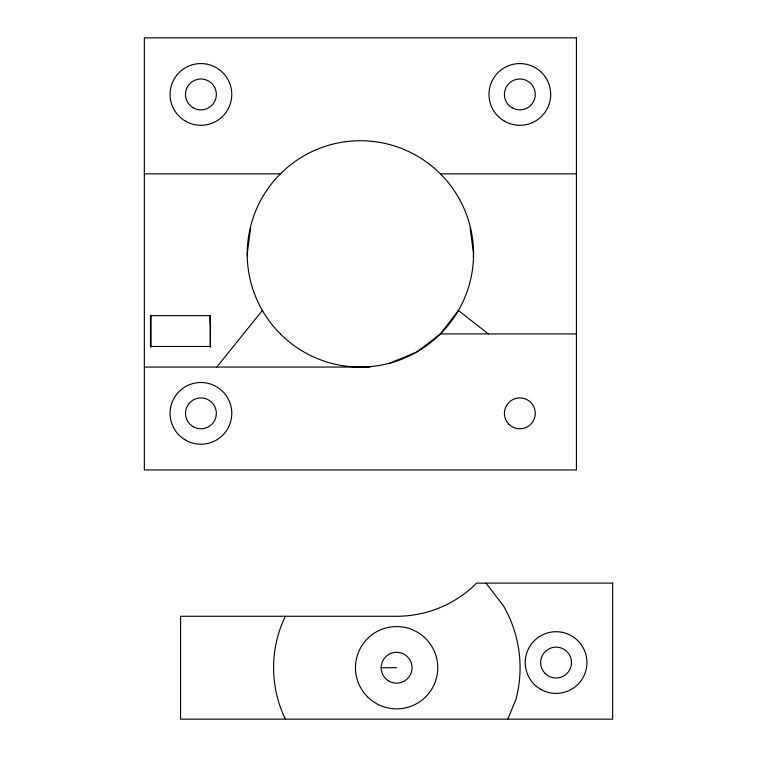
<?xml version="1.0" encoding="UTF-8"?>
<svg xmlns="http://www.w3.org/2000/svg" width="757" height="757" viewBox="0 0 757 757"><rect width="100%" height="100%" fill="white"/><g stroke="black" fill="none" stroke-linecap="round" stroke-linejoin="round"><path stroke-width="1.14" d="M150.634 315.622L150.634 346.488M210.37 324.507L210.181 315.622L210.304 346.488L150.511 346.488L150.511 315.622L210.304 315.622M250.652 227.772L247.217 253.898L247.567 256.585M473.201 256.585L473.551 253.898L470.116 227.772M285.436 616.274C269.672 648.058 269.672 687.365 285.436 719.15M507.796 719.15L515.867 699.667A123.457 123.457 0 0 0 503.528 605.979L485.994 583.127M389.675 363.209L416.965 351.901L440.404 333.922L458.392 310.484L488.312 333.922M216.748 367.06L262.376 310.484M144.341 173.873L280.364 173.873M440.404 173.873L576.427 173.873M440.404 333.922L576.427 333.922M144.341 367.06L360.389 367.06M360.871 367.06L370.126 367.06M381.187 667.712L396.611 667.712M210.418 315.82L210.418 347.264M150.757 315.82L150.757 347.264M150.511 315.622L150.511 346.488M576.427 37.85L144.341 37.85L144.341 469.946L576.427 469.946L576.427 37.85M612.659 583.127L476.636 583.127A113.171 113.171 0 0 1 397.103 616.274L180.573 616.274L180.573 719.15L612.659 719.15L612.659 583.127M280.364 333.922A113.171 113.171 0 0 0 469.7 283.184A113.171 113.171 0 0 0 331.093 144.587A113.171 113.171 0 0 0 280.364 333.922M508.931 424.27A15.433 15.433 0 0 0 534.754 417.353A15.433 15.433 0 0 0 515.848 398.456A15.433 15.433 0 0 0 508.931 424.27M193.205 107.797A15.433 15.433 0 0 0 216.351 94.436A15.433 15.433 0 0 0 193.205 81.065A15.433 15.433 0 0 0 193.205 107.797M512.129 107.797A15.433 15.433 0 0 0 535.275 94.436A15.433 15.433 0 0 0 512.129 81.065A15.433 15.433 0 0 0 512.129 107.797M193.205 426.721A15.433 15.433 0 0 0 216.351 413.36A15.433 15.433 0 0 0 193.205 399.999A15.433 15.433 0 0 0 193.205 426.721M185.493 121.158A30.867 30.867 0 0 0 231.784 94.436A30.867 30.867 0 0 0 185.493 67.704A30.867 30.867 0 0 0 185.493 121.158M504.417 121.158A30.867 30.867 0 0 0 550.708 94.436A30.867 30.867 0 0 0 504.417 67.704A30.867 30.867 0 0 0 504.417 121.158M185.493 440.091A30.867 30.867 0 0 0 231.784 413.36A30.867 30.867 0 0 0 185.493 386.628A30.867 30.867 0 0 0 185.493 440.091M545.163 673.475A15.433 15.433 0 0 0 570.986 666.557A15.433 15.433 0 0 0 552.08 647.661A15.433 15.433 0 0 0 545.163 673.475M388.899 681.073A15.433 15.433 0 0 0 412.045 667.712A15.433 15.433 0 0 0 388.899 654.341A15.433 15.433 0 0 0 388.899 681.073M367.514 696.809A41.152 41.152 0 0 0 436.363 678.357A41.152 41.152 0 0 0 385.966 627.96A41.152 41.152 0 0 0 367.514 696.809M540.649 689.296A30.867 30.867 0 0 0 586.94 662.564A30.867 30.867 0 0 0 540.649 635.842A30.867 30.867 0 0 0 540.649 689.296"/></g></svg>
